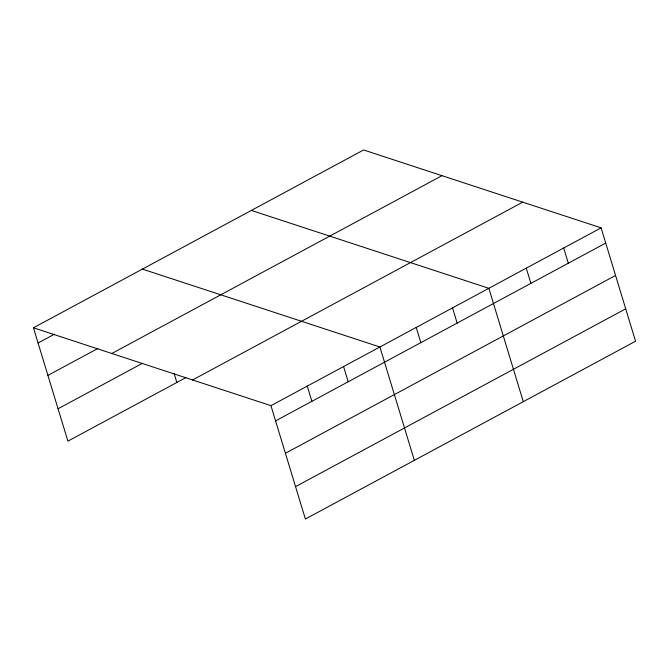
<?xml version="1.0" encoding="UTF-8"?>
<svg xmlns="http://www.w3.org/2000/svg" width="669" height="669" viewBox="0 0 669 669"><rect width="100%" height="100%" fill="white"/><g stroke="black" fill="none" stroke-linecap="round" stroke-linejoin="round"><path stroke-width="1" d="M33.45 327.785L363.61 149.973L601.105 227.853L635.55 341.215L305.39 519.027L270.945 405.665L33.45 327.785L67.895 441.147L185.923 377.584M38.074 342.996L54.415 334.199M47.917 375.393L97.85 348.49M111.823 353.483L441.983 175.671M58.052 408.759L142.489 363.284M192.572 379.967L522.732 202.155M270.945 405.665L601.105 227.853M275.569 420.885L605.729 243.073M285.412 453.273L615.572 275.461M295.547 486.639L625.707 308.827M251.36 210.426L488.855 288.306L523.292 401.676M142.405 269.105L379.9 346.985L414.345 460.347M563.691 248.007L568.316 263.218M526.269 268.16L530.893 283.372M452.537 307.865L457.161 323.085M416.218 327.425L420.843 342.645M343.582 366.545L348.206 381.765M307.263 386.105L311.888 401.325M174.166 373.637L176.842 382.467"/></g></svg>
